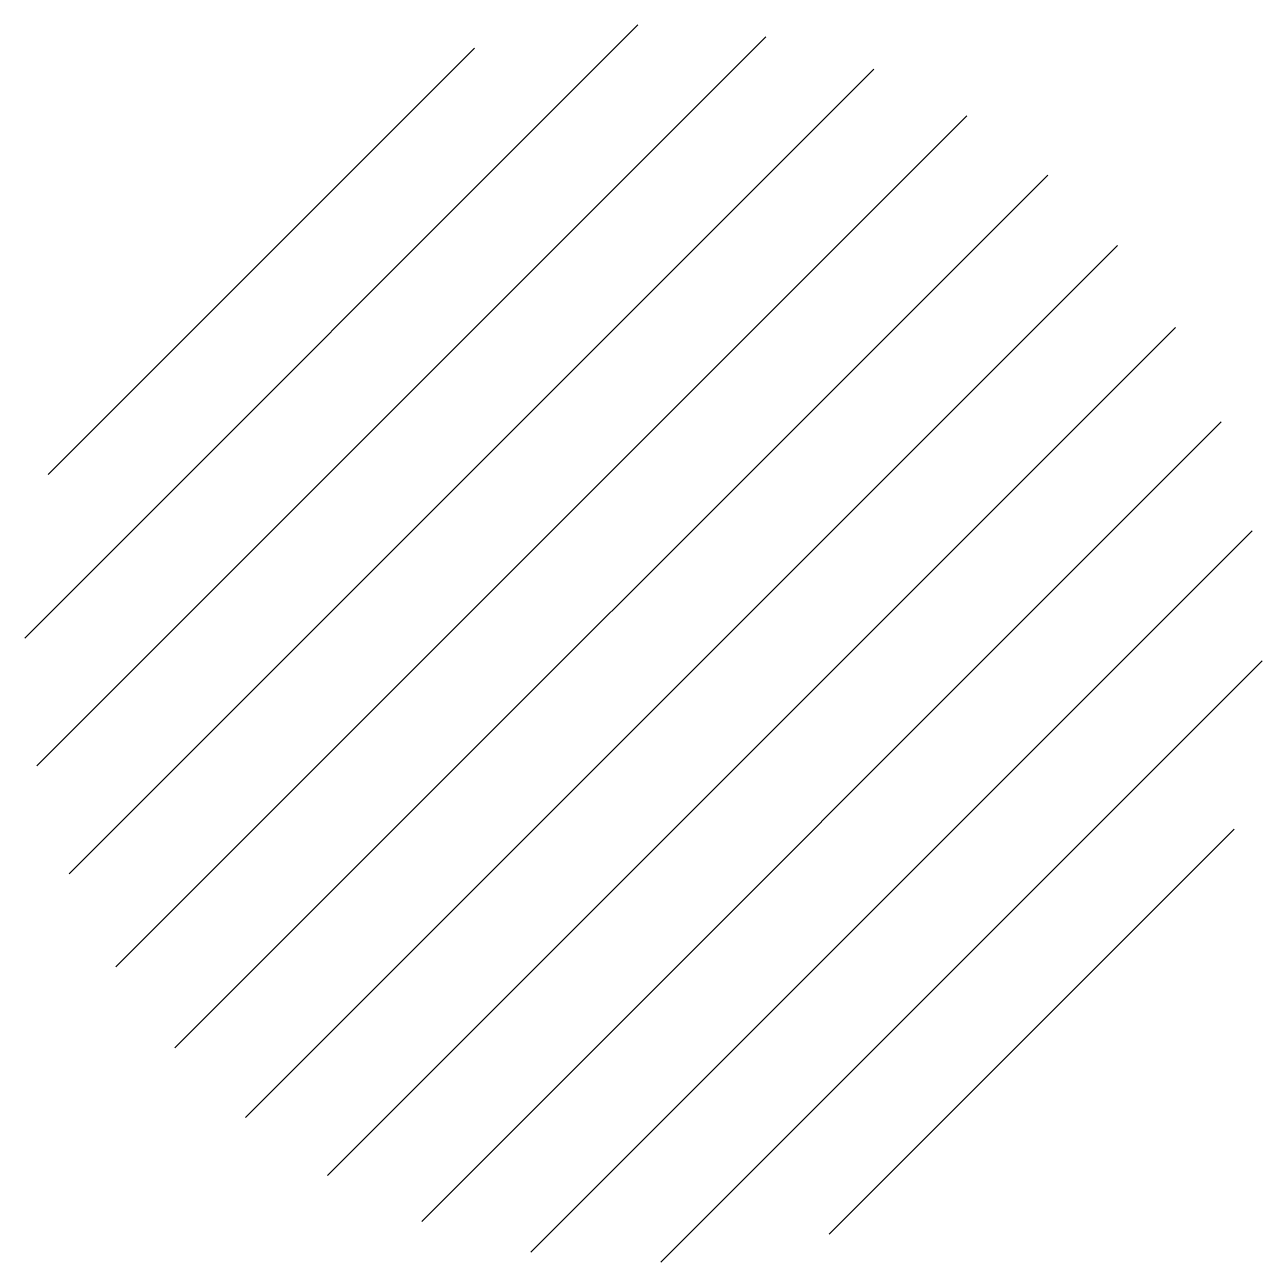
# Model space of a CAD drawing. Extents: x -137808 to 103746506, y -332957 to -111547.
# Drawn here: x 159981.3 to 160240.4, y -213026.5 to -212767.4 of the extents above; entities that cross this region are included whole.
import ezdxf

# ---------------------------------------------------------------- set-up
doc = ezdxf.new("R2010")
doc.units = 0
doc.header["$LTSCALE"] = 25
doc.header["$MEASUREMENT"] = 0
doc.layers.get('0').update_dxf_attribs({"linetype": 'CONTINUOUS'})
doc.layers.add('电-强电平面-箭头', color=3, linetype='CONTINUOUS')
doc.styles.add('IDQSTYLE', font='txt.shx', dxfattribs={"width": 0.7, "bigfont": 'hztxt.shx'})

# ---------------------------------------------------------------- blocks, each defined once
blk = doc.blocks.new('*X')
at = {"color": 0, "linetype": 'Continuous'}
for p, q in [((261.9988, 135.851), (263.2375, 137.0897)), ((261.9988, 135.851), (263.2375, 137.0897)), ((261.9988, 135.851), (263.2375, 137.0897)), ((261.9988, 135.851), (263.2375, 137.0897)), ((262.0234, 135.5927), (263.4958, 137.0651)), ((262.0234, 135.5927), (263.4958, 137.0651)), ((262.0234, 135.5927), (263.4958, 137.0651)), ((262.0234, 135.5927), (263.4958, 137.0651)), ((262.0463, 136.1813), (262.9071, 137.0421)), ((262.0463, 136.1813), (262.9071, 137.0421)), ((262.0463, 136.1813), (262.9071, 137.0421)), ((262.0463, 136.1813), (262.9071, 137.0421)), ((262.0884, 135.3749), (263.7136, 137.0001)), ((262.0884, 135.3749), (263.7136, 137.0001)), ((262.0884, 135.3749), (263.7136, 137.0001)), ((262.0884, 135.3749), (263.7136, 137.0001)), ((262.183, 135.1866), (263.9019, 136.9055)), ((262.183, 135.1866), (263.9019, 136.9055)), ((262.183, 135.1866), (263.9019, 136.9055)), ((262.183, 135.1866), (263.9019, 136.9055)), ((262.3023, 135.0231), (264.0653, 136.7861)), ((262.3023, 135.0231), (264.0653, 136.7861)), ((262.3023, 135.0231), (264.0653, 136.7861)), ((262.3023, 135.0231), (264.0653, 136.7861)), ((262.4447, 134.8826), (264.2058, 136.6438)), ((262.4447, 134.8826), (264.2058, 136.6438)), ((262.4447, 134.8826), (264.2058, 136.6438)), ((262.4447, 134.8826), (264.2058, 136.6438)), ((262.6101, 134.7652), (264.3233, 136.4784)), ((262.6101, 134.7652), (264.3233, 136.4784)), ((262.6101, 134.7652), (264.3233, 136.4784)), ((262.6101, 134.7652), (264.3233, 136.4784)), ((262.8006, 134.6728), (264.4156, 136.2879)), ((262.8006, 134.6728), (264.4156, 136.2879)), ((262.8006, 134.6728), (264.4156, 136.2879)), ((262.8006, 134.6728), (264.4156, 136.2879)), ((263.0212, 134.6106), (264.4779, 136.0673)), ((263.0212, 134.6106), (264.4779, 136.0673)), ((263.0212, 134.6106), (264.4779, 136.0673)), ((263.0212, 134.6106), (264.4779, 136.0673)), ((263.2836, 134.5902), (264.4983, 135.8048)), ((263.2836, 134.5902), (264.4983, 135.8048)), ((263.2836, 134.5902), (264.4983, 135.8048)), ((263.2836, 134.5902), (264.4983, 135.8048)), ((263.6235, 134.6472), (264.4413, 135.465)), ((263.6235, 134.6472), (264.4413, 135.465)), ((263.6235, 134.6472), (264.4413, 135.465)), ((263.6235, 134.6472), (264.4413, 135.465))]:
    blk.add_line(p, q, dxfattribs=at)
blk = doc.blocks.new('HC000750')
at = {"color": 0, "linetype": 'Continuous', "xscale": 0.5, "yscale": 0.5, "zscale": 0.5}
blk.add_blockref('*X', (-96.9185, -223.378), dxfattribs=at)
at = {"color": 0, "style": 'IDQSTYLE', "width": 0.7}
blk.add_attdef('PSFHATT', (2.625, -5.1193), '', height=2.5, dxfattribs=at)

msp = doc.modelspace()

# ---------------------------------------------------------------- block references
at = {"layer": '电-强电平面-箭头', "color": 4, "xscale": 207.36, "yscale": 207.36, "zscale": 207.36}
msp.add_blockref('HC000750', (152914.23, -180661.17), dxfattribs=at)

doc.saveas('drawing.dxf')
